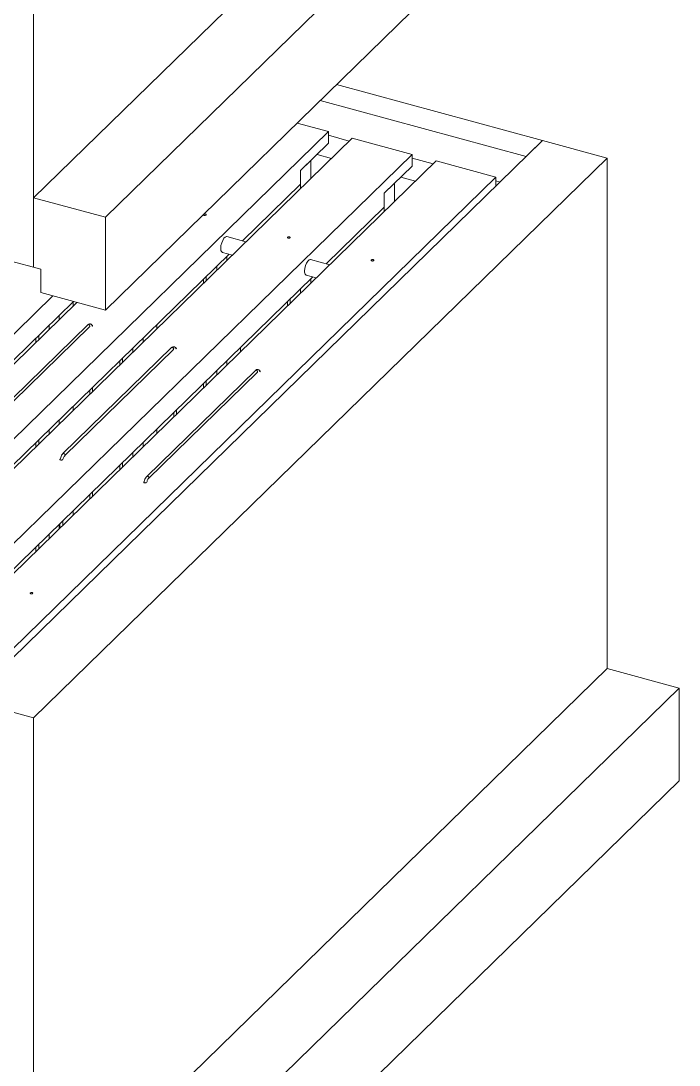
# Model space of a CAD drawing. Header units: millimetres. Extents: x 173 to 1125, y 0 to 736.
# Drawn here: x 932.2 to 1005.1, y 396.5 to 512.3 of the extents above; entities that cross this region are included whole.
import ezdxf

# ---------------------------------------------------------------- set-up
doc = ezdxf.new("R2010")
doc.units = ezdxf.units.MM

msp = doc.modelspace()

# ---------------------------------------------------------------- linework, layer by layer
at = {"color": 7, "linetype": 'Continuous', "lineweight": 15}
for p, q in [((997.17, 554.71), (933.6, 492.67)), ((1005.13, 552.55), (941.56, 490.51)), ((933.6, 549.24), (933.6, 484.96)), ((1005.13, 542.26), (941.56, 480.22)), ((990, 499), (967.17, 505.21)), ((988.18, 497.23), (965.35, 503.44)), ((908.89, 444.01), (966.26, 500)), ((962.79, 500.94), (966.26, 500)), ((966.26, 500), (966.26, 498.71)), ((911.54, 443.28), (968.91, 499.28)), ((926.44, 436.96), (990, 499)), ((968.58, 498.96), (966.26, 499.59)), ((968.91, 499.28), (975.54, 497.48)), ((988.18, 497.23), (990, 499)), ((997.17, 497.06), (990, 499)), ((966.26, 498.71), (963.16, 495.69)), ((918.18, 441.48), (975.54, 497.48)), ((920.83, 440.76), (978.2, 496.75)), ((933.6, 435.02), (997.17, 497.06)), ((964.3, 496.8), (963.16, 495.69)), ((964.3, 494.78), (964.3, 496.8)), ((966.62, 497.04), (965, 497.48)), ((975.54, 497.48), (975.54, 496.19)), ((977.87, 496.43), (975.54, 497.06)), ((978.2, 496.75), (984.83, 494.95)), ((997.17, 497.06), (997.17, 440.48)), ((963.16, 495.69), (963.18, 494.16)), ((975.54, 496.19), (972.45, 493.17)), ((927.46, 438.96), (984.83, 494.95)), ((973.58, 494.28), (972.45, 493.17)), ((973.58, 492.25), (973.58, 494.28)), ((975.91, 494.52), (974.28, 494.96)), ((984.83, 494.95), (984.83, 493.96)), ((985.3, 494.41), (984.83, 494.54)), ((956.74, 487.88), (963.18, 494.16)), ((963.18, 493.68), (963.18, 494.16)), ((972.45, 493.17), (972.46, 491.64)), ((933.6, 484.96), (933.6, 492.67)), ((933.6, 492.67), (941.56, 490.51)), ((966.03, 485.36), (972.46, 491.64)), ((972.46, 491.16), (972.46, 491.64)), ((941.56, 490.51), (941.56, 480.22)), ((957.13, 487.78), (954.99, 488.36)), ((957.13, 487.78), (954.99, 488.36)), ((921.22, 453.21), (955.25, 486.42)), ((933.6, 484.96), (926.44, 486.9)), ((954.52, 486.62), (955.63, 486.32)), ((954.52, 486.62), (955.63, 486.32)), ((955.01, 485.71), (955.01, 486.19)), ((933.6, 484.96), (934.4, 484.74)), ((953.89, 484.62), (953.89, 485.1)), ((966.41, 485.25), (964.28, 485.83)), ((930.5, 450.69), (964.53, 483.9)), ((934.4, 482.17), (934.4, 484.74)), ((952.73, 483.49), (952.73, 483.97)), ((952.73, 483.49), (952.73, 483.97)), ((952.73, 483.49), (952.73, 483.97)), ((963.81, 484.1), (964.92, 483.8)), ((952.43, 483.68), (952.43, 483.19)), ((952.43, 483.68), (952.43, 483.19)), ((952.43, 483.68), (952.43, 483.19)), ((964.3, 483.19), (964.3, 483.67)), ((899.6, 446.53), (935.74, 481.8)), ((941.56, 480.22), (934.4, 482.17)), ((963.18, 482.09), (963.18, 482.58)), ((902.26, 445.81), (938.4, 481.08)), ((911.93, 455.73), (938.01, 481.19)), ((937.97, 480.67), (937.97, 481.15)), ((961.72, 481.15), (961.72, 480.67)), ((961.72, 481.15), (961.72, 480.67)), ((962.02, 480.96), (962.02, 481.44)), ((962.02, 480.96), (962.02, 481.44)), ((936.44, 479.17), (936.44, 479.65)), ((939.59, 478.58), (927.55, 466.83)), ((939.59, 478.58), (927.55, 466.83)), ((939.59, 478.58), (927.55, 466.83)), ((927.76, 466.61), (939.8, 478.37)), ((927.76, 466.61), (939.8, 478.37)), ((927.76, 466.61), (939.8, 478.37)), ((935.32, 478.08), (935.32, 478.56)), ((947.26, 478.14), (947.26, 478.63)), ((933.86, 477.14), (933.86, 476.65)), ((933.86, 477.14), (933.86, 476.65)), ((933.86, 477.14), (933.86, 476.65)), ((933.86, 477.14), (933.86, 476.65)), ((933.86, 477.14), (933.86, 476.65)), ((934.16, 476.95), (934.16, 477.43)), ((934.16, 476.95), (934.16, 477.43)), ((934.16, 476.95), (934.16, 477.43)), ((934.16, 476.95), (934.16, 477.43)), ((934.16, 476.95), (934.16, 477.43)), ((945.72, 476.65), (945.72, 477.13)), ((948.88, 476.06), (936.84, 464.31)), ((948.88, 476.06), (936.84, 464.31)), ((937.05, 464.09), (949.09, 475.84)), ((937.05, 464.09), (949.09, 475.84)), ((944.6, 475.55), (944.6, 476.04)), ((956.54, 475.62), (956.54, 476.1)), ((943.14, 474.61), (943.14, 474.13)), ((943.14, 474.61), (943.14, 474.13)), ((943.14, 474.61), (943.14, 474.13)), ((943.14, 474.61), (943.14, 474.13)), ((943.44, 474.42), (943.44, 474.9)), ((943.44, 474.42), (943.44, 474.9)), ((943.44, 474.42), (943.44, 474.9)), ((943.44, 474.42), (943.44, 474.9)), ((955.01, 474.12), (955.01, 474.61)), ((958.17, 473.53), (946.13, 461.78)), ((953.89, 473.03), (953.89, 473.51)), ((946.34, 461.57), (958.38, 473.32)), ((952.73, 471.9), (952.73, 472.38)), ((952.73, 471.9), (952.73, 472.38)), ((952.73, 471.9), (952.73, 472.38)), ((939.83, 471.38), (939.83, 470.89)), ((939.83, 471.38), (939.83, 470.89)), ((939.83, 471.38), (939.83, 470.89)), ((940.13, 471.19), (940.13, 471.67)), ((940.13, 471.19), (940.13, 471.67)), ((940.13, 471.19), (940.13, 471.67)), ((952.43, 472.09), (952.43, 471.61)), ((952.43, 472.09), (952.43, 471.61)), ((952.43, 472.09), (952.43, 471.61)), ((937.97, 469.08), (937.97, 469.56)), ((949.12, 468.85), (949.12, 468.37)), ((949.12, 468.85), (949.12, 468.37)), ((949.42, 468.66), (949.42, 469.15)), ((949.42, 468.66), (949.42, 469.15)), ((936.44, 467.58), (936.44, 468.07)), ((935.32, 466.49), (935.32, 466.97)), ((947.26, 466.56), (947.26, 467.04)), ((933.86, 465.55), (933.86, 465.07)), ((933.86, 465.55), (933.86, 465.07)), ((933.86, 465.55), (933.86, 465.07)), ((933.86, 465.55), (933.86, 465.07)), ((933.86, 465.55), (933.86, 465.07)), ((934.16, 465.36), (934.16, 465.84)), ((934.16, 465.36), (934.16, 465.84)), ((934.16, 465.36), (934.16, 465.84)), ((934.16, 465.36), (934.16, 465.84)), ((934.16, 465.36), (934.16, 465.84)), ((945.72, 465.06), (945.72, 465.54)), ((937.05, 464.09), (937.05, 464.09)), ((944.6, 463.97), (944.6, 464.45)), ((943.14, 463.02), (943.14, 462.54)), ((943.14, 463.02), (943.14, 462.54)), ((943.14, 463.02), (943.14, 462.54)), ((943.14, 463.02), (943.14, 462.54)), ((943.44, 462.83), (943.44, 463.32)), ((943.44, 462.83), (943.44, 463.32)), ((943.44, 462.83), (943.44, 463.32)), ((943.44, 462.83), (943.44, 463.32)), ((946.34, 461.57), (946.34, 461.57)), ((939.83, 459.79), (939.83, 459.31)), ((939.83, 459.79), (939.83, 459.31)), ((939.83, 459.79), (939.83, 459.31)), ((940.13, 459.6), (940.13, 460.08)), ((940.13, 459.6), (940.13, 460.08)), ((940.13, 459.6), (940.13, 460.08)), ((937.97, 457.49), (937.97, 457.98)), ((936.44, 456), (936.44, 456.48)), ((936.52, 456.55), (936.52, 456.07)), ((936.52, 456.55), (936.52, 456.07)), ((936.82, 456.36), (936.82, 456.85)), ((936.82, 456.36), (936.82, 456.85)), ((935.32, 454.9), (935.32, 455.39)), ((933.86, 453.96), (933.86, 453.48)), ((933.86, 453.96), (933.86, 453.48)), ((933.86, 453.96), (933.86, 453.48)), ((933.86, 453.96), (933.86, 453.48)), ((933.86, 453.96), (933.86, 453.48)), ((934.16, 453.77), (934.16, 454.25)), ((934.16, 453.77), (934.16, 454.25)), ((934.16, 453.77), (934.16, 454.25)), ((934.16, 453.77), (934.16, 454.25)), ((934.16, 453.77), (934.16, 454.25)), ((997.17, 440.48), (933.6, 378.44)), ((1005.13, 438.32), (997.17, 440.48)), ((1005.13, 438.32), (941.56, 376.28)), ((1005.13, 428.04), (1005.13, 438.32)), ((933.6, 435.02), (926.44, 436.96)), ((933.6, 435.02), (933.6, 370.73)), ((1005.13, 428.04), (941.56, 366))]:
    msp.add_line(p, q, dxfattribs=at)
at = {"color": 7, "linetype": 'Continuous', "lineweight": 15, "flags": 128}
for points in [[(952.65, 490.86), (952.59, 490.87), (952.54, 490.86), (952.48, 490.85), (952.45, 490.82), (952.43, 490.8), (952.44, 490.77), (952.46, 490.74), (952.51, 490.72), (952.57, 490.71), (952.62, 490.71), (952.68, 490.73), (952.71, 490.75), (952.73, 490.78), (952.72, 490.81), (952.7, 490.84), (952.65, 490.86)], [(952.65, 490.86), (952.59, 490.87), (952.54, 490.86), (952.48, 490.85), (952.45, 490.82), (952.43, 490.8), (952.44, 490.77), (952.46, 490.74), (952.51, 490.72), (952.57, 490.71), (952.62, 490.71), (952.68, 490.73), (952.71, 490.75), (952.73, 490.78), (952.72, 490.81), (952.7, 490.84), (952.65, 490.86)], [(952.65, 490.86), (952.59, 490.87), (952.54, 490.86), (952.48, 490.85), (952.45, 490.82), (952.43, 490.8), (952.44, 490.77), (952.46, 490.74), (952.51, 490.72), (952.57, 490.71), (952.62, 490.71), (952.68, 490.73), (952.71, 490.75), (952.73, 490.78), (952.72, 490.81), (952.7, 490.84), (952.65, 490.86)], [(952.51, 490.72), (952.57, 490.71), (952.62, 490.71), (952.68, 490.73), (952.71, 490.75), (952.73, 490.78), (952.72, 490.81), (952.7, 490.84), (952.65, 490.86), (952.59, 490.87), (952.54, 490.86), (952.48, 490.85), (952.45, 490.82), (952.43, 490.8), (952.44, 490.77), (952.46, 490.74), (952.51, 490.72)], [(952.51, 490.72), (952.57, 490.71), (952.62, 490.71), (952.68, 490.73), (952.71, 490.75), (952.73, 490.78), (952.72, 490.81), (952.7, 490.84), (952.65, 490.86), (952.59, 490.87), (952.54, 490.86), (952.48, 490.85), (952.45, 490.82), (952.43, 490.8), (952.44, 490.77), (952.46, 490.74), (952.51, 490.72)], [(952.51, 490.72), (952.57, 490.71), (952.62, 490.71), (952.68, 490.73), (952.71, 490.75), (952.73, 490.78), (952.72, 490.81), (952.7, 490.84), (952.65, 490.86), (952.59, 490.87), (952.54, 490.86), (952.48, 490.85), (952.45, 490.82), (952.43, 490.8), (952.44, 490.77), (952.46, 490.74), (952.51, 490.72)], [(954.34, 487.08), (954.36, 487.37), (954.44, 487.67), (954.55, 487.95), (954.68, 488.18), (954.83, 488.32), (954.97, 488.36), (954.99, 488.36)], [(954.34, 487.08), (954.36, 487.37), (954.44, 487.67), (954.55, 487.95), (954.68, 488.18), (954.83, 488.32), (954.97, 488.36), (954.99, 488.36)], [(961.94, 488.33), (961.88, 488.34), (961.82, 488.34), (961.77, 488.32), (961.73, 488.3), (961.72, 488.27), (961.72, 488.24), (961.75, 488.22), (961.8, 488.2), (961.85, 488.19), (961.91, 488.19), (961.96, 488.21), (962, 488.23), (962.02, 488.26), (962.01, 488.29), (961.98, 488.31), (961.94, 488.33)], [(961.94, 488.33), (961.88, 488.34), (961.82, 488.34), (961.77, 488.32), (961.73, 488.3), (961.72, 488.27), (961.72, 488.24), (961.75, 488.22), (961.8, 488.2), (961.85, 488.19), (961.91, 488.19), (961.96, 488.21), (962, 488.23), (962.02, 488.26), (962.01, 488.29), (961.98, 488.31), (961.94, 488.33)], [(961.8, 488.2), (961.85, 488.19), (961.91, 488.19), (961.96, 488.21), (962, 488.23), (962.02, 488.26), (962.01, 488.29), (961.98, 488.31), (961.94, 488.33), (961.88, 488.34), (961.82, 488.34), (961.77, 488.32), (961.73, 488.3), (961.72, 488.27), (961.72, 488.24), (961.75, 488.22), (961.8, 488.2)], [(961.8, 488.2), (961.85, 488.19), (961.91, 488.19), (961.96, 488.21), (962, 488.23), (962.02, 488.26), (962.01, 488.29), (961.98, 488.31), (961.94, 488.33), (961.88, 488.34), (961.82, 488.34), (961.77, 488.32), (961.73, 488.3), (961.72, 488.27), (961.72, 488.24), (961.75, 488.22), (961.8, 488.2)], [(963.62, 484.56), (963.65, 484.84), (963.72, 485.15), (963.83, 485.43), (963.97, 485.65), (964.12, 485.8), (964.25, 485.84), (964.28, 485.83)], [(971.22, 485.81), (971.17, 485.82), (971.11, 485.81), (971.06, 485.8), (971.02, 485.78), (971, 485.75), (971.01, 485.72), (971.04, 485.69), (971.08, 485.67), (971.14, 485.66), (971.2, 485.67), (971.25, 485.68), (971.29, 485.7), (971.3, 485.73), (971.3, 485.76), (971.27, 485.79), (971.22, 485.81)], [(971.08, 485.67), (971.14, 485.66), (971.2, 485.67), (971.25, 485.68), (971.29, 485.7), (971.3, 485.73), (971.3, 485.76), (971.27, 485.79), (971.22, 485.81), (971.17, 485.82), (971.11, 485.81), (971.06, 485.8), (971.02, 485.78), (971, 485.75), (971.01, 485.72), (971.04, 485.69), (971.08, 485.67)], [(940.09, 478.44), (940.11, 478.45), (940.13, 478.48), (940.12, 478.51), (940.1, 478.54), (940.06, 478.56)], [(940.09, 478.44), (940.11, 478.45), (940.13, 478.48), (940.12, 478.51), (940.1, 478.54), (940.06, 478.56)], [(940.09, 478.44), (940.11, 478.45), (940.13, 478.48), (940.12, 478.51), (940.1, 478.54), (940.06, 478.56)], [(949.38, 475.91), (949.4, 475.93), (949.42, 475.96), (949.41, 475.99), (949.38, 476.02), (949.35, 476.03)], [(949.38, 475.91), (949.4, 475.93), (949.42, 475.96), (949.41, 475.99), (949.38, 476.02), (949.35, 476.03)], [(958.66, 473.39), (958.69, 473.41), (958.7, 473.44), (958.7, 473.47), (958.67, 473.49), (958.63, 473.51)], [(936.55, 463.72), (936.53, 463.7), (936.52, 463.67), (936.52, 463.64), (936.55, 463.62), (936.6, 463.6), (936.65, 463.59), (936.71, 463.59), (936.76, 463.61), (936.8, 463.63), (936.81, 463.65)], [(936.55, 463.72), (936.53, 463.7), (936.52, 463.67), (936.52, 463.64), (936.55, 463.62), (936.6, 463.6), (936.65, 463.59), (936.71, 463.59), (936.76, 463.61), (936.8, 463.63), (936.81, 463.65)], [(945.84, 461.19), (945.82, 461.18), (945.8, 461.15), (945.81, 461.12), (945.84, 461.09), (945.88, 461.08), (945.94, 461.07), (946, 461.07), (946.05, 461.08), (946.08, 461.11), (946.1, 461.13)], [(933.28, 448.78), (933.24, 448.8), (933.21, 448.82), (933.2, 448.85), (933.22, 448.88), (933.26, 448.9), (933.31, 448.92), (933.36, 448.92), (933.42, 448.91), (933.47, 448.89), (933.49, 448.87), (933.5, 448.84), (933.48, 448.81), (933.45, 448.79), (933.4, 448.77), (933.34, 448.77), (933.28, 448.78)], [(933.42, 448.91), (933.36, 448.92), (933.31, 448.92), (933.26, 448.9), (933.22, 448.88), (933.2, 448.85), (933.21, 448.82), (933.24, 448.8), (933.28, 448.78), (933.34, 448.77), (933.4, 448.77), (933.45, 448.79), (933.48, 448.81), (933.5, 448.84), (933.49, 448.87), (933.47, 448.89), (933.42, 448.91)]]:
    msp.add_lwpolyline(points, dxfattribs=at)
at = {"color": 8, "linetype": 'Continuous', "lineweight": 15, "flags": 128}
for points in [[(939.59, 478.58), (939.61, 478.59), (939.65, 478.61), (939.7, 478.6), (939.75, 478.58), (939.79, 478.54), (939.82, 478.49), (939.83, 478.44), (939.82, 478.39), (939.8, 478.37)], [(939.59, 478.58), (939.61, 478.59), (939.65, 478.61), (939.7, 478.6), (939.75, 478.58), (939.79, 478.54), (939.82, 478.49), (939.83, 478.44), (939.82, 478.39), (939.8, 478.37)], [(939.59, 478.58), (939.61, 478.59), (939.65, 478.61), (939.7, 478.6), (939.75, 478.58), (939.79, 478.54), (939.82, 478.49), (939.83, 478.44), (939.82, 478.39), (939.8, 478.37)], [(948.88, 476.06), (948.89, 476.07), (948.94, 476.08), (948.99, 476.08), (949.04, 476.05), (949.08, 476.02), (949.11, 475.97), (949.12, 475.91), (949.11, 475.87), (949.09, 475.84)], [(948.88, 476.06), (948.89, 476.07), (948.94, 476.08), (948.99, 476.08), (949.04, 476.05), (949.08, 476.02), (949.11, 475.97), (949.12, 475.91), (949.11, 475.87), (949.09, 475.84)], [(958.17, 473.53), (958.18, 473.54), (958.22, 473.56), (958.27, 473.55), (958.32, 473.53), (958.37, 473.49), (958.39, 473.44), (958.41, 473.39), (958.39, 473.34), (958.38, 473.32)], [(936.84, 464.31), (936.85, 464.31), (936.89, 464.33), (936.95, 464.33), (937, 464.3), (937.04, 464.26), (937.07, 464.21), (937.08, 464.16), (937.07, 464.12), (937.05, 464.09)], [(936.84, 464.31), (936.85, 464.31), (936.89, 464.33), (936.95, 464.33), (937, 464.3), (937.04, 464.26), (937.07, 464.21), (937.08, 464.16), (937.07, 464.12), (937.05, 464.09)], [(946.13, 461.78), (946.14, 461.79), (946.18, 461.81), (946.23, 461.8), (946.28, 461.78), (946.33, 461.74), (946.35, 461.69), (946.36, 461.64), (946.35, 461.59), (946.34, 461.57)]]:
    msp.add_lwpolyline(points, dxfattribs=at)
at = {"color": 7, "linetype": 'Continuous', "lineweight": 15}
for centre in [(954.76, 486.98), (964.04, 484.46)]:
    msp.add_arc(centre, 0.431, 166.9053, 236.8207, dxfattribs=at)
for points, knots in [([(940.09, 478.44), (940.08, 478.48), (940.06, 478.57), (939.98, 478.66), (939.85, 478.7), (939.72, 478.68), (939.64, 478.63), (939.6, 478.59), (939.59, 478.58)], [0, 0, 0, 0, 0.1740044, 0.3820894, 0.5682032, 0.7517218, 0.9498348, 1, 1, 1, 1]), ([(940.09, 478.44), (940.08, 478.48), (940.06, 478.57), (939.98, 478.66), (939.85, 478.7), (939.72, 478.68), (939.64, 478.63), (939.6, 478.59), (939.59, 478.58)], [0, 0, 0, 0, 0.1740044, 0.3820894, 0.5682032, 0.7517218, 0.9498348, 1, 1, 1, 1]), ([(940.09, 478.44), (940.08, 478.48), (940.06, 478.57), (939.98, 478.66), (939.85, 478.7), (939.72, 478.68), (939.64, 478.63), (939.6, 478.59), (939.59, 478.58)], [0, 0, 0, 0, 0.1740044, 0.3820894, 0.5682032, 0.7517218, 0.9498348, 1, 1, 1, 1]), ([(939.8, 478.37), (939.82, 478.38), (939.84, 478.39), (939.83, 478.39), (939.83, 478.39)], [0, 0, 0, 0, 0.60457, 1, 1, 1, 1]), ([(939.8, 478.37), (939.82, 478.38), (939.84, 478.39), (939.83, 478.39), (939.83, 478.39)], [0, 0, 0, 0, 0.60457, 1, 1, 1, 1]), ([(939.8, 478.37), (939.82, 478.38), (939.84, 478.39), (939.83, 478.39), (939.83, 478.39)], [0, 0, 0, 0, 0.60457, 1, 1, 1, 1]), ([(949.38, 475.92), (949.37, 475.96), (949.35, 476.04), (949.26, 476.13), (949.13, 476.18), (949.01, 476.15), (948.93, 476.1), (948.89, 476.07), (948.88, 476.06)], [0, 0, 0, 0, 0.174004, 0.382089, 0.568203, 0.751722, 0.949835, 1, 1, 1, 1]), ([(949.38, 475.92), (949.37, 475.96), (949.35, 476.04), (949.26, 476.13), (949.13, 476.18), (949.01, 476.15), (948.93, 476.1), (948.89, 476.07), (948.88, 476.06)], [0, 0, 0, 0, 0.174004, 0.382089, 0.568203, 0.751722, 0.949835, 1, 1, 1, 1]), ([(949.09, 475.84), (949.1, 475.85), (949.12, 475.87), (949.12, 475.87), (949.12, 475.87)], [0, 0, 0, 0, 0.60457, 1, 1, 1, 1]), ([(949.09, 475.84), (949.1, 475.85), (949.12, 475.87), (949.12, 475.87), (949.12, 475.87)], [0, 0, 0, 0, 0.60457, 1, 1, 1, 1]), ([(958.67, 473.39), (958.66, 473.43), (958.64, 473.52), (958.55, 473.61), (958.42, 473.65), (958.3, 473.63), (958.22, 473.58), (958.18, 473.54), (958.17, 473.53)], [0, 0, 0, 0, 0.174004, 0.382089, 0.568203, 0.751722, 0.949835, 1, 1, 1, 1]), ([(958.38, 473.32), (958.39, 473.33), (958.41, 473.35), (958.41, 473.34), (958.41, 473.34)], [0, 0, 0, 0, 0.60457, 1, 1, 1, 1]), ([(936.84, 464.31), (936.82, 464.28), (936.74, 464.2), (936.65, 464.02), (936.57, 463.81), (936.55, 463.69), (936.54, 463.66)], [0, 0, 0, 0, 0.179405, 0.524234, 0.859054, 1, 1, 1, 1]), ([(936.84, 464.31), (936.82, 464.28), (936.74, 464.2), (936.65, 464.02), (936.57, 463.81), (936.55, 463.69), (936.54, 463.66)], [0, 0, 0, 0, 0.179405, 0.524234, 0.859054, 1, 1, 1, 1]), ([(936.85, 463.66), (936.85, 463.67), (936.86, 463.73), (936.9, 463.85), (936.97, 463.99), (937.02, 464.06), (937.05, 464.09), (937.05, 464.09)], [0, 0, 0, 0, 0.019282, 0.345039, 0.67096, 0.935324, 1, 1, 1, 1]), ([(936.85, 463.66), (936.85, 463.67), (936.86, 463.73), (936.9, 463.85), (936.97, 463.99), (937.02, 464.06), (937.05, 464.09), (937.05, 464.09)], [0, 0, 0, 0, 0.019282, 0.345039, 0.67096, 0.935324, 1, 1, 1, 1]), ([(946.13, 461.78), (946.1, 461.75), (946.03, 461.68), (945.93, 461.49), (945.85, 461.29), (945.84, 461.17), (945.83, 461.13)], [0, 0, 0, 0, 0.179405, 0.524234, 0.859054, 1, 1, 1, 1]), ([(946.13, 461.14), (946.13, 461.14), (946.15, 461.2), (946.19, 461.33), (946.26, 461.47), (946.31, 461.54), (946.33, 461.56), (946.34, 461.57)], [0, 0, 0, 0, 0.019282, 0.345039, 0.67096, 0.935324, 1, 1, 1, 1])]:
    msp.add_open_spline(points, degree=3, knots=knots, dxfattribs=at)

doc.saveas('drawing.dxf')
